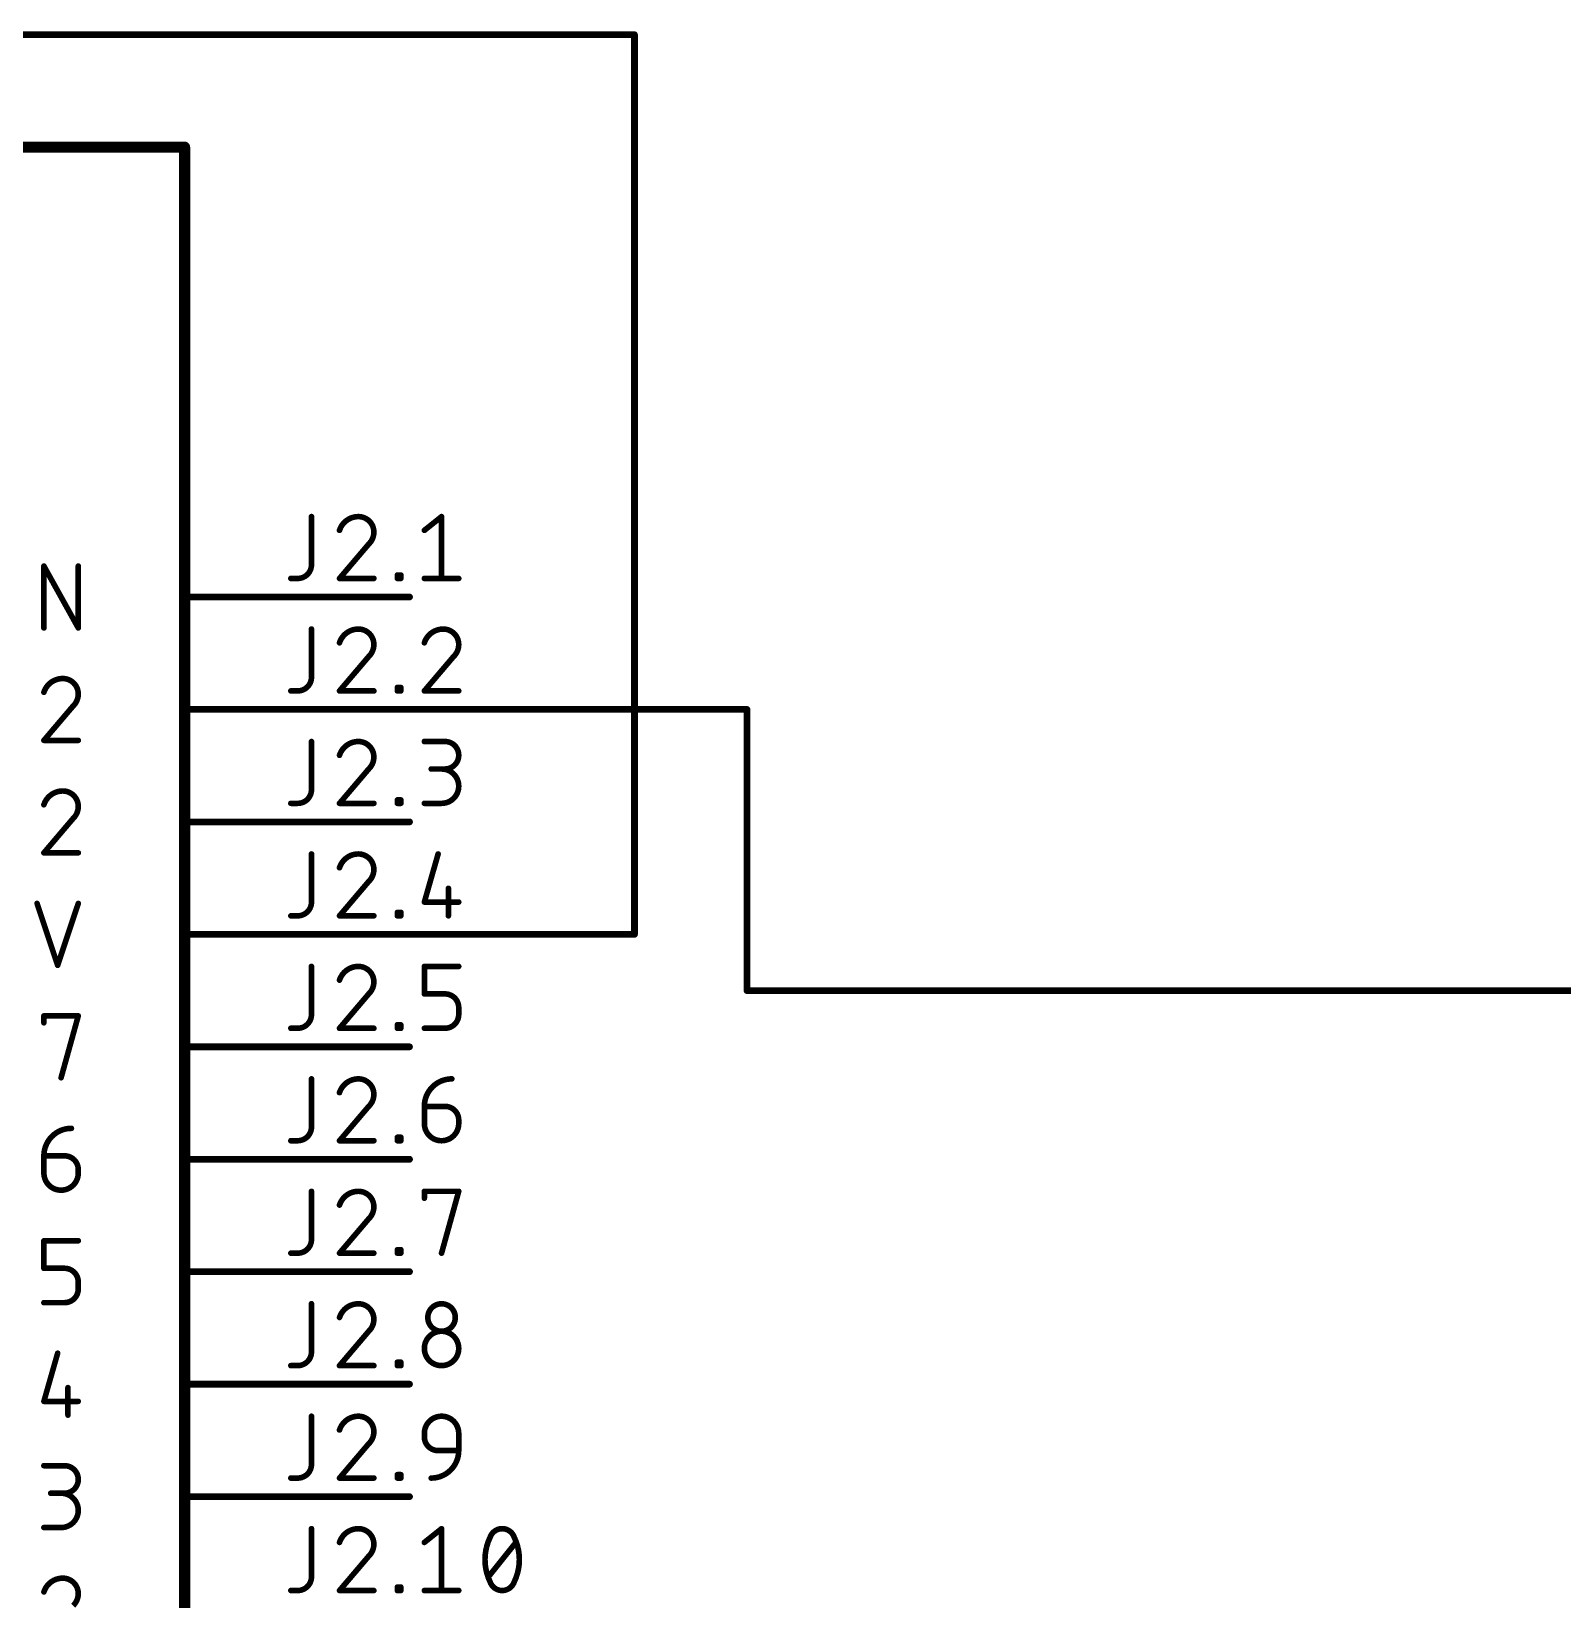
# Model space of a CAD drawing. Extents: x -10 to 250, y 0 to 179.
# Drawn here: x 136.24 to 170.82, y 99.27 to 134.7 of the extents above; entities that cross this region are included whole.
import ezdxf

# ---------------------------------------------------------------- set-up
doc = ezdxf.new("R2010")
doc.units = 0
for name, color, linetype in [('91', 94, 'CONTINUOUS'), ('94', 14, 'CONTINUOUS'), ('95', 250, 'CONTINUOUS')]:
    doc.layers.add(name, color=color, linetype=linetype)

msp = doc.modelspace()

# ---------------------------------------------------------------- linework, layer by layer
at = {"layer": '91', "const_width": 0.1524}
for points in [[(149.86, 134.62), (93.98, 134.62)], [(149.86, 114.3), (149.86, 134.62)], [(144.78, 119.38), (152.4, 119.38)], [(152.4, 119.38), (152.4, 113.03)], [(144.78, 114.3), (149.86, 114.3)], [(220.98, 113.03), (152.4, 113.03)]]:
    msp.add_lwpolyline(points, dxfattribs=at)
at = {"layer": '91', "const_width": 0.0762}
for points in [[(149.8981, 134.62, 1), (149.8219, 134.62)], [(149.86, 134.5819, 1), (149.86, 134.6581)], [(144.78, 119.4181, 1), (144.78, 119.3419)], [(152.4381, 119.38, 1), (152.3619, 119.38)], [(152.4, 119.3419, 1), (152.4, 119.4181)], [(144.78, 114.3381, 1), (144.78, 114.2619)], [(149.8219, 114.3, 1), (149.8981, 114.3)], [(149.86, 114.2619, 1), (149.86, 114.3381)], [(152.4, 113.0681, 1), (152.4, 112.9919)], [(152.3619, 113.03, 1), (152.4381, 113.03)]]:
    msp.add_lwpolyline(points, format="xyb", dxfattribs=at)
at = {"layer": '94'}
for points, const_width in [([(111.76, 132.08), (139.7, 132.08)], 0.254), ([(139.7, 132.08), (139.7, 73.66)], 0.254), ([(144.78, 121.92), (139.7, 121.92)], 0.1524), ([(144.78, 119.38), (139.7, 119.38)], 0.1524), ([(144.78, 116.84), (139.7, 116.84)], 0.1524), ([(144.78, 114.3), (139.7, 114.3)], 0.1524), ([(144.78, 111.76), (139.7, 111.76)], 0.1524), ([(144.78, 109.22), (139.7, 109.22)], 0.1524), ([(144.78, 106.68), (139.7, 106.68)], 0.1524), ([(144.78, 104.14), (139.7, 104.14)], 0.1524), ([(144.78, 101.6), (139.7, 101.6)], 0.1524)]:
    msp.add_lwpolyline(points, dxfattribs=dict(at, const_width=const_width))
for points, const_width in [([(139.7635, 132.08, 1), (139.6365, 132.08)], 0.127), ([(139.7, 132.0165, 1), (139.7, 132.1435)], 0.127), ([(139.7, 121.9581, 1), (139.7, 121.8819)], 0.0762), ([(144.78, 121.8819, 1), (144.78, 121.9581)], 0.0762), ([(139.7, 119.4181, 1), (139.7, 119.3419)], 0.0762), ([(144.78, 119.3419, 1), (144.78, 119.4181)], 0.0762), ([(139.7, 116.8781, 1), (139.7, 116.8019)], 0.0762), ([(144.78, 116.8019, 1), (144.78, 116.8781)], 0.0762), ([(139.7, 114.3381, 1), (139.7, 114.2619)], 0.0762), ([(144.78, 114.2619, 1), (144.78, 114.3381)], 0.0762), ([(139.7, 111.7981, 1), (139.7, 111.7219)], 0.0762), ([(144.78, 111.7219, 1), (144.78, 111.7981)], 0.0762), ([(139.7, 109.2581, 1), (139.7, 109.1819)], 0.0762), ([(144.78, 109.1819, 1), (144.78, 109.2581)], 0.0762), ([(139.7, 106.7181, 1), (139.7, 106.6419)], 0.0762), ([(144.78, 106.6419, 1), (144.78, 106.7181)], 0.0762), ([(139.7, 104.1781, 1), (139.7, 104.1019)], 0.0762), ([(144.78, 104.1019, 1), (144.78, 104.1781)], 0.0762), ([(139.7, 101.6381, 1), (139.7, 101.5619)], 0.0762), ([(144.78, 101.5619, 1), (144.78, 101.6381)], 0.0762)]:
    msp.add_lwpolyline(points, format="xyb", dxfattribs=dict(at, const_width=const_width))
at = {"layer": '95', "const_width": 0.127}
for points in [[(142.566, 123.7361), (142.566, 122.6495)], [(145.1151, 123.4257), (145.5032, 123.7361)], [(145.5032, 123.7361), (145.5032, 122.3391)], [(143.8584, 123.1152), (143.1987, 122.3391)], [(136.5236, 121.2215), (136.5236, 122.6185)], [(136.5236, 122.6185), (137.2997, 121.2215)], [(137.2997, 121.2215), (137.2997, 122.6185)], [(142.2555, 122.3391), (142.1003, 122.3391)], [(143.1987, 122.3391), (143.9749, 122.3391)], [(144.5062, 122.3391), (144.5062, 122.4167)], [(144.5062, 122.4167), (144.5838, 122.4167)], [(144.5838, 122.3391), (144.5062, 122.3391)], [(144.5838, 122.4167), (144.5838, 122.3391)], [(145.1151, 122.3391), (145.8912, 122.3391)], [(142.566, 121.1961), (142.566, 120.1095)], [(143.8584, 120.5752), (143.1987, 119.7991)], [(145.7748, 120.5752), (145.1151, 119.7991)], [(142.2555, 119.7991), (142.1003, 119.7991)], [(143.1987, 119.7991), (143.9749, 119.7991)], [(144.5062, 119.7991), (144.5062, 119.8767)], [(144.5062, 119.8767), (144.5838, 119.8767)], [(144.5838, 119.7991), (144.5062, 119.7991)], [(144.5838, 119.8767), (144.5838, 119.7991)], [(145.1151, 119.7991), (145.8912, 119.7991)], [(137.1833, 119.4576), (136.5236, 118.6815)], [(136.5236, 118.6815), (137.2997, 118.6815)], [(142.566, 118.6561), (142.566, 117.5695)], [(145.1151, 118.6561), (145.5808, 118.6561)], [(143.8584, 118.0352), (143.1987, 117.2591)], [(145.5808, 118.0352), (145.2704, 118.0352)], [(142.2555, 117.2591), (142.1003, 117.2591)], [(143.1987, 117.2591), (143.9749, 117.2591)], [(144.5062, 117.2591), (144.5062, 117.3367)], [(144.5062, 117.3367), (144.5838, 117.3367)], [(144.5838, 117.2591), (144.5062, 117.2591)], [(144.5838, 117.3367), (144.5838, 117.2591)], [(145.1151, 117.2591), (145.5032, 117.2591)], [(137.1833, 116.9176), (136.5236, 116.1415)], [(136.5236, 116.1415), (137.2997, 116.1415)], [(142.566, 116.1161), (142.566, 115.0295)], [(145.4256, 116.1161), (145.1151, 115.0295)], [(143.8584, 115.4952), (143.1987, 114.7191)], [(145.6584, 115.34), (145.6584, 114.7191)], [(136.3684, 114.9985), (136.834, 113.6015)], [(136.834, 113.6015), (137.2997, 114.9985)], [(142.2555, 114.7191), (142.1003, 114.7191)], [(143.1987, 114.7191), (143.9749, 114.7191)], [(144.5062, 114.7191), (144.5062, 114.7967)], [(144.5062, 114.7967), (144.5838, 114.7967)], [(144.5838, 114.7191), (144.5062, 114.7191)], [(144.5838, 114.7967), (144.5838, 114.7191)], [(145.1151, 115.0295), (145.8912, 115.0295)], [(142.566, 113.5761), (142.566, 112.4895)], [(145.1151, 112.9552), (145.1151, 113.5761)], [(145.1151, 113.5761), (145.8912, 113.5761)], [(143.8584, 112.9552), (143.1987, 112.1791)], [(145.5808, 112.9552), (145.1151, 112.9552)], [(145.8912, 112.4895), (145.8912, 112.6448)], [(136.5236, 112.3033), (136.5236, 112.4585)], [(136.5236, 112.4585), (137.2997, 112.4585)], [(137.2997, 112.4585), (136.9116, 111.0615)], [(144.5062, 112.1791), (144.5062, 112.2567)], [(144.5062, 112.2567), (144.5838, 112.2567)], [(144.5838, 112.2567), (144.5838, 112.1791)], [(142.2555, 112.1791), (142.1003, 112.1791)], [(143.1987, 112.1791), (143.9749, 112.1791)], [(144.5838, 112.1791), (144.5062, 112.1791)], [(145.1151, 112.1791), (145.5808, 112.1791)], [(142.566, 111.0361), (142.566, 109.9495)], [(143.8584, 110.4152), (143.1987, 109.6391)], [(145.1151, 110.4152), (145.5808, 110.4152)], [(145.1151, 110.0272), (145.1151, 110.4152)], [(145.8912, 110.1048), (145.8912, 110.0272)], [(142.2555, 109.6391), (142.1003, 109.6391)], [(143.1987, 109.6391), (143.9749, 109.6391)], [(144.5062, 109.6391), (144.5062, 109.7167)], [(144.5062, 109.7167), (144.5838, 109.7167)], [(144.5838, 109.6391), (144.5062, 109.6391)], [(144.5838, 109.7167), (144.5838, 109.6391)], [(136.5236, 109.2976), (136.9893, 109.2976)], [(136.5236, 108.9096), (136.5236, 109.2976)], [(137.2997, 108.9872), (137.2997, 108.9096)], [(142.566, 108.4961), (142.566, 107.4095)], [(145.1151, 108.3409), (145.1151, 108.4961)], [(145.1151, 108.4961), (145.8912, 108.4961)], [(145.8912, 108.4961), (145.5032, 107.0991)], [(143.8584, 107.8752), (143.1987, 107.0991)], [(136.5236, 106.7576), (136.5236, 107.3785)], [(136.5236, 107.3785), (137.2997, 107.3785)], [(142.2555, 107.0991), (142.1003, 107.0991)], [(143.1987, 107.0991), (143.9749, 107.0991)], [(144.5062, 107.0991), (144.5062, 107.1767)], [(144.5062, 107.1767), (144.5838, 107.1767)], [(144.5838, 107.0991), (144.5062, 107.0991)], [(144.5838, 107.1767), (144.5838, 107.0991)], [(136.9893, 106.7576), (136.5236, 106.7576)], [(137.2997, 106.2919), (137.2997, 106.4472)], [(136.5236, 105.9815), (136.9893, 105.9815)], [(142.566, 105.9561), (142.566, 104.8695)], [(143.8584, 105.3352), (143.1987, 104.5591)], [(136.834, 104.8385), (136.5236, 103.7519)], [(142.2555, 104.5591), (142.1003, 104.5591)], [(143.1987, 104.5591), (143.9749, 104.5591)], [(144.5062, 104.5591), (144.5062, 104.6367)], [(144.5062, 104.6367), (144.5838, 104.6367)], [(144.5838, 104.5591), (144.5062, 104.5591)], [(144.5838, 104.6367), (144.5838, 104.5591)], [(136.5236, 103.7519), (137.2997, 103.7519)], [(137.0669, 104.0624), (137.0669, 103.4415)], [(142.566, 103.4161), (142.566, 102.3295)], [(145.1151, 102.9504), (145.1151, 103.028)], [(145.8912, 103.028), (145.8912, 102.64)], [(143.8584, 102.7952), (143.1987, 102.0191)], [(145.8912, 102.64), (145.4256, 102.64)], [(136.5236, 102.2985), (136.9893, 102.2985)], [(142.2555, 102.0191), (142.1003, 102.0191)], [(143.1987, 102.0191), (143.9749, 102.0191)], [(144.5062, 102.0191), (144.5062, 102.0967)], [(144.5062, 102.0967), (144.5838, 102.0967)], [(144.5838, 102.0191), (144.5062, 102.0191)], [(144.5838, 102.0967), (144.5838, 102.0191)], [(136.9893, 101.6776), (136.6788, 101.6776)], [(136.5236, 100.9015), (136.9116, 100.9015)], [(142.566, 100.8761), (142.566, 99.7895)], [(145.1151, 100.5657), (145.5032, 100.8761)], [(145.5032, 100.8761), (145.5032, 99.4791)], [(146.5616, 99.7895), (147.1825, 100.5657)], [(143.8584, 100.2552), (143.1987, 99.4791)], [(142.2555, 99.4791), (142.1003, 99.4791)], [(143.1987, 99.4791), (143.9749, 99.4791)], [(144.5062, 99.4791), (144.5062, 99.5567)], [(144.5062, 99.5567), (144.5838, 99.5567)], [(144.5838, 99.4791), (144.5062, 99.4791)], [(144.5838, 99.5567), (144.5838, 99.4791)], [(145.1151, 99.4791), (145.8912, 99.4791)]]:
    msp.add_lwpolyline(points, dxfattribs=at)
at = {"layer": '95'}
for points, const_width in [([(142.5977, 123.7361, 1), (142.5342, 123.7361)], 0.0635), ([(143.6256, 123.7361, 0.3252), (143.1987, 123.4257)], 0.127), ([(143.9749, 123.3869, 0.4142), (143.6256, 123.7361)], 0.127), ([(143.6256, 123.7679, 1), (143.6256, 123.7044)], 0.0635), ([(143.6256, 123.7044, 1), (143.6256, 123.7678)], 0.0635), ([(145.5349, 123.7361, 1), (145.4714, 123.7361)], 0.0635), ([(145.523, 123.7113, 1), (145.4834, 123.7609)], 0.0635), ([(143.1685, 123.4354, 1), (143.2289, 123.4159)], 0.0635), ([(143.8584, 123.1152, 0.2053), (143.9749, 123.3869)], 0.127), ([(144.0066, 123.3868, 1), (143.9431, 123.3869)], 0.0635), ([(143.9431, 123.3869, 1), (144.0066, 123.3869)], 0.0635), ([(145.0953, 123.4504, 1), (145.135, 123.4009)], 0.0635), ([(143.8365, 123.1382, 1), (143.8803, 123.0922)], 0.0635), ([(143.8826, 123.0946, 1), (143.8342, 123.1358)], 0.0635), ([(136.5553, 122.6185, 1), (136.4918, 122.6185)], 0.0635), ([(136.5513, 122.6339, 1), (136.4958, 122.6031)], 0.0635), ([(137.3314, 122.6185, 1), (137.268, 122.6185)], 0.0635), ([(142.2555, 122.3391, 0.4142), (142.566, 122.6495)], 0.127), ([(142.5977, 122.6495, 1), (142.5342, 122.6495)], 0.0635), ([(142.5342, 122.6495, 1), (142.5977, 122.6495)], 0.0635), ([(142.1003, 122.3709, 1), (142.1003, 122.3073)], 0.0635), ([(142.2555, 122.3709, 1), (142.2555, 122.3073)], 0.0635), ([(142.2555, 122.3073, 1), (142.2555, 122.3709)], 0.0635), ([(143.1987, 122.3709, 1), (143.1987, 122.3073)], 0.0635), ([(143.1746, 122.3597, 1), (143.2229, 122.3185)], 0.0635), ([(143.9749, 122.3073, 1), (143.9749, 122.3709)], 0.0635), ([(144.5379, 122.4167, 1), (144.4744, 122.4167)], 0.0635), ([(144.5062, 122.4485, 1), (144.5062, 122.385)], 0.0635), ([(144.5062, 122.3709, 1), (144.5062, 122.3073)], 0.0635), ([(144.4744, 122.3391, 1), (144.5379, 122.3391)], 0.0635), ([(144.6155, 122.4167, 1), (144.5521, 122.4167)], 0.0635), ([(144.5521, 122.3391, 1), (144.6155, 122.3391)], 0.0635), ([(144.5838, 122.385, 1), (144.5838, 122.4485)], 0.0635), ([(144.5838, 122.3073, 1), (144.5838, 122.3709)], 0.0635), ([(145.1151, 122.3709, 1), (145.1151, 122.3073)], 0.0635), ([(145.4714, 122.3391, 1), (145.5349, 122.3391)], 0.0635), ([(145.8912, 122.3073, 1), (145.8912, 122.3709)], 0.0635), ([(136.4918, 121.2215, 1), (136.5553, 121.2215)], 0.0635), ([(137.268, 121.2215, 1), (137.3314, 121.2215)], 0.0635), ([(137.2719, 121.2061, 1), (137.3275, 121.2369)], 0.0635), ([(142.5977, 121.1961, 1), (142.5342, 121.1961)], 0.0635), ([(143.6256, 121.1961, 0.3252), (143.1987, 120.8857)], 0.127), ([(143.6256, 121.2279, 1), (143.6256, 121.1643)], 0.0635), ([(143.9749, 120.8469, 0.4142), (143.6256, 121.1961)], 0.127), ([(143.6256, 121.1644, 1), (143.6256, 121.2278)], 0.0635), ([(145.542, 121.1961, 0.3252), (145.1151, 120.8857)], 0.127), ([(145.542, 121.2279, 1), (145.542, 121.1643)], 0.0635), ([(145.8912, 120.8469, 0.4142), (145.542, 121.1961)], 0.127), ([(145.542, 121.1644, 1), (145.542, 121.2278)], 0.0635), ([(143.1685, 120.8954, 1), (143.2289, 120.8759)], 0.0635), ([(143.8584, 120.5752, 0.2053), (143.9749, 120.8469)], 0.127), ([(144.0066, 120.8468, 1), (143.9431, 120.8469)], 0.0635), ([(143.9431, 120.8469, 1), (144.0066, 120.8469)], 0.0635), ([(145.0849, 120.8954, 1), (145.1453, 120.8759)], 0.0635), ([(145.7748, 120.5752, 0.2053), (145.8912, 120.8469)], 0.127), ([(145.923, 120.8468, 1), (145.8595, 120.8469)], 0.0635), ([(145.8595, 120.8469, 1), (145.923, 120.8469)], 0.0635), ([(143.8365, 120.5982, 1), (143.8803, 120.5522)], 0.0635), ([(143.8826, 120.5546, 1), (143.8342, 120.5958)], 0.0635), ([(145.7529, 120.5982, 1), (145.7967, 120.5522)], 0.0635), ([(145.799, 120.5546, 1), (145.7506, 120.5958)], 0.0635), ([(136.9505, 120.0785, 0.3252), (136.5236, 119.7681)], 0.127), ([(137.2997, 119.7293, 0.4142), (136.9505, 120.0785)], 0.127), ([(136.9505, 120.1103, 1), (136.9505, 120.0468)], 0.0635), ([(136.9505, 120.0468, 1), (136.9504, 120.1102)], 0.0635), ([(142.2555, 119.7991, 0.4142), (142.566, 120.1095)], 0.127), ([(142.5977, 120.1095, 1), (142.5342, 120.1095)], 0.0635), ([(142.5342, 120.1095, 1), (142.5977, 120.1095)], 0.0635), ([(136.4934, 119.7778, 1), (136.5538, 119.7583)], 0.0635), ([(137.1833, 119.4576, 0.2053), (137.2997, 119.7293)], 0.127), ([(137.3314, 119.7292, 1), (137.268, 119.7293)], 0.0635), ([(137.268, 119.7293, 1), (137.3314, 119.7293)], 0.0635), ([(142.1003, 119.8309, 1), (142.1003, 119.7674)], 0.0635), ([(142.2555, 119.8309, 1), (142.2555, 119.7674)], 0.0635), ([(142.2555, 119.7674, 1), (142.2555, 119.8309)], 0.0635), ([(143.1987, 119.8309, 1), (143.1987, 119.7674)], 0.0635), ([(143.1746, 119.8197, 1), (143.2229, 119.7785)], 0.0635), ([(143.9749, 119.7674, 1), (143.9749, 119.8309)], 0.0635), ([(144.5062, 119.9085, 1), (144.5062, 119.845)], 0.0635), ([(144.5379, 119.8767, 1), (144.4744, 119.8767)], 0.0635), ([(144.5062, 119.8309, 1), (144.5062, 119.7674)], 0.0635), ([(144.4744, 119.7991, 1), (144.5379, 119.7991)], 0.0635), ([(144.6155, 119.8767, 1), (144.5521, 119.8767)], 0.0635), ([(144.5521, 119.7991, 1), (144.6155, 119.7991)], 0.0635), ([(144.5838, 119.845, 1), (144.5838, 119.9085)], 0.0635), ([(144.5838, 119.7674, 1), (144.5838, 119.8309)], 0.0635), ([(145.1151, 119.8309, 1), (145.1151, 119.7674)], 0.0635), ([(145.0909, 119.8197, 1), (145.1393, 119.7785)], 0.0635), ([(145.8912, 119.7674, 1), (145.8912, 119.8309)], 0.0635), ([(137.1614, 119.4806, 1), (137.2052, 119.4346)], 0.0635), ([(137.2075, 119.437, 1), (137.1591, 119.4782)], 0.0635), ([(136.5236, 118.7133, 1), (136.5236, 118.6497)], 0.0635), ([(136.4994, 118.7021, 1), (136.5478, 118.6609)], 0.0635), ([(137.2997, 118.6497, 1), (137.2997, 118.7133)], 0.0635), ([(142.5977, 118.6561, 1), (142.5342, 118.6561)], 0.0635), ([(143.6256, 118.6561, 0.3252), (143.1987, 118.3457)], 0.127), ([(143.6256, 118.6879, 1), (143.6256, 118.6244)], 0.0635), ([(143.9749, 118.3069, 0.4142), (143.6256, 118.6561)], 0.127), ([(143.6256, 118.6244, 1), (143.6256, 118.6878)], 0.0635), ([(145.1151, 118.6879, 1), (145.1151, 118.6244)], 0.0635), ([(145.5808, 118.6879, 1), (145.5808, 118.6244)], 0.0635), ([(145.5808, 118.0352, 1), (145.5808, 118.6561)], 0.127), ([(145.5808, 118.6244, 1), (145.5808, 118.6879)], 0.0635), ([(143.1685, 118.3554, 1), (143.2289, 118.3359)], 0.0635), ([(143.8584, 118.0352, 0.2053), (143.9749, 118.3069)], 0.127), ([(144.0066, 118.3068, 1), (143.9431, 118.3069)], 0.0635), ([(143.9431, 118.3069, 1), (144.0066, 118.3069)], 0.0635), ([(143.8365, 118.0582, 1), (143.8803, 118.0122)], 0.0635), ([(143.8826, 118.0146, 1), (143.8342, 118.0558)], 0.0635), ([(145.2704, 118.067, 1), (145.2704, 118.0035)], 0.0635), ([(145.5032, 117.2591, 1), (145.5032, 118.0352)], 0.127), ([(145.5032, 118.067, 1), (145.5032, 118.0035)], 0.0635), ([(145.5808, 118.067, 1), (145.5808, 118.0035)], 0.0635), ([(145.5808, 118.0035, 1), (145.5808, 118.067)], 0.0635), ([(142.2555, 117.2591, 0.4142), (142.566, 117.5695)], 0.127), ([(142.5977, 117.5695, 1), (142.5342, 117.5695)], 0.0635), ([(136.9505, 117.5385, 0.3252), (136.5236, 117.2281)], 0.127), ([(136.4934, 117.2378, 1), (136.5538, 117.2183)], 0.0635), ([(136.9505, 117.5703, 1), (136.9505, 117.5067)], 0.0635), ([(137.2997, 117.1893, 0.4142), (136.9505, 117.5385)], 0.127), ([(136.9505, 117.5068, 1), (136.9504, 117.5702)], 0.0635), ([(137.1833, 116.9176, 0.2053), (137.2997, 117.1893)], 0.127), ([(137.3314, 117.1892, 1), (137.268, 117.1893)], 0.0635), ([(142.1003, 117.2909, 1), (142.1003, 117.2274)], 0.0635), ([(142.2555, 117.2909, 1), (142.2555, 117.2274)], 0.0635), ([(142.2555, 117.2274, 1), (142.2555, 117.2909)], 0.0635), ([(142.5342, 117.5695, 1), (142.5977, 117.5695)], 0.0635), ([(143.1987, 117.2909, 1), (143.1987, 117.2274)], 0.0635), ([(143.1746, 117.2797, 1), (143.2229, 117.2385)], 0.0635), ([(143.9749, 117.2274, 1), (143.9749, 117.2909)], 0.0635), ([(144.5379, 117.3367, 1), (144.4744, 117.3367)], 0.0635), ([(144.5062, 117.3685, 1), (144.5062, 117.305)], 0.0635), ([(144.5062, 117.2909, 1), (144.5062, 117.2274)], 0.0635), ([(144.4744, 117.2591, 1), (144.5379, 117.2591)], 0.0635), ([(144.6155, 117.3367, 1), (144.5521, 117.3367)], 0.0635), ([(144.5521, 117.2591, 1), (144.6155, 117.2591)], 0.0635), ([(144.5838, 117.305, 1), (144.5838, 117.3685)], 0.0635), ([(144.5838, 117.2274, 1), (144.5838, 117.2909)], 0.0635), ([(145.1151, 117.2909, 1), (145.1151, 117.2274)], 0.0635), ([(145.5032, 117.2909, 1), (145.5032, 117.2274)], 0.0635), ([(145.5032, 117.2274, 1), (145.5032, 117.2909)], 0.0635), ([(137.1614, 116.9406, 1), (137.2052, 116.8946)], 0.0635), ([(137.2075, 116.897, 1), (137.1591, 116.9382)], 0.0635), ([(137.268, 117.1893, 1), (137.3314, 117.1893)], 0.0635), ([(136.5236, 116.1733, 1), (136.5236, 116.1098)], 0.0635), ([(136.4994, 116.1621, 1), (136.5478, 116.1209)], 0.0635), ([(137.2997, 116.1098, 1), (137.2997, 116.1733)], 0.0635), ([(142.5977, 116.1161, 1), (142.5342, 116.1161)], 0.0635), ([(143.6256, 116.1161, 0.3252), (143.1987, 115.8057)], 0.127), ([(143.1685, 115.8154, 1), (143.2289, 115.7959)], 0.0635), ([(143.6256, 116.1479, 1), (143.6256, 116.0844)], 0.0635), ([(143.9749, 115.7669, 0.4142), (143.6256, 116.1161)], 0.127), ([(143.6256, 116.0844, 1), (143.6256, 116.1478)], 0.0635), ([(145.4561, 116.1074, 1), (145.3951, 116.1248)], 0.0635), ([(143.8584, 115.4952, 0.2053), (143.9749, 115.7669)], 0.127), ([(143.8365, 115.5182, 1), (143.8803, 115.4722)], 0.0635), ([(143.8826, 115.4746, 1), (143.8342, 115.5158)], 0.0635), ([(144.0066, 115.7668, 1), (143.9431, 115.7669)], 0.0635), ([(143.9431, 115.7669, 1), (144.0066, 115.7669)], 0.0635), ([(145.6902, 115.34, 1), (145.6267, 115.34)], 0.0635), ([(136.3985, 115.0085, 1), (136.3382, 114.9885)], 0.0635), ([(137.3298, 114.9885, 1), (137.2696, 115.0085)], 0.0635), ([(142.1003, 114.7509, 1), (142.1003, 114.6874)], 0.0635), ([(142.2555, 114.7191, 0.4142), (142.566, 115.0295)], 0.127), ([(142.2555, 114.7509, 1), (142.2555, 114.6874)], 0.0635), ([(142.2555, 114.6874, 1), (142.2555, 114.7509)], 0.0635), ([(142.5977, 115.0295, 1), (142.5342, 115.0295)], 0.0635), ([(142.5342, 115.0295, 1), (142.5977, 115.0295)], 0.0635), ([(143.1987, 114.7509, 1), (143.1987, 114.6874)], 0.0635), ([(143.1746, 114.7397, 1), (143.2229, 114.6985)], 0.0635), ([(143.9749, 114.6874, 1), (143.9749, 114.7509)], 0.0635), ([(144.5062, 114.8285, 1), (144.5062, 114.765)], 0.0635), ([(144.5379, 114.7967, 1), (144.4744, 114.7967)], 0.0635), ([(144.5062, 114.7509, 1), (144.5062, 114.6874)], 0.0635), ([(144.6155, 114.7967, 1), (144.5521, 114.7967)], 0.0635), ([(144.5838, 114.765, 1), (144.5838, 114.8285)], 0.0635), ([(144.5838, 114.6874, 1), (144.5838, 114.7509)], 0.0635), ([(145.1151, 115.0613, 1), (145.1151, 114.9978)], 0.0635), ([(145.0846, 115.0383, 1), (145.1457, 115.0208)], 0.0635), ([(145.8912, 114.9978, 1), (145.8912, 115.0613)], 0.0635), ([(144.4744, 114.7191, 1), (144.5379, 114.7191)], 0.0635), ([(144.5521, 114.7191, 1), (144.6155, 114.7191)], 0.0635), ([(145.6267, 114.7191, 1), (145.6902, 114.7191)], 0.0635), ([(136.8039, 113.6115, 1), (136.8642, 113.5915)], 0.0635), ([(136.8039, 113.5915, 1), (136.8642, 113.6115)], 0.0635), ([(142.5977, 113.5761, 1), (142.5342, 113.5761)], 0.0635), ([(143.6256, 113.5761, 0.3252), (143.1987, 113.2657)], 0.127), ([(143.6256, 113.6079, 1), (143.6256, 113.5444)], 0.0635), ([(143.9749, 113.2268, 0.4142), (143.6256, 113.5761)], 0.127), ([(143.6256, 113.5444, 1), (143.6256, 113.6078)], 0.0635), ([(145.1151, 113.6079, 1), (145.1151, 113.5444)], 0.0635), ([(145.1469, 113.5761, 1), (145.0834, 113.5761)], 0.0635), ([(145.8912, 113.5444, 1), (145.8912, 113.6079)], 0.0635), ([(143.1685, 113.2754, 1), (143.2289, 113.2559)], 0.0635), ([(143.8584, 112.9552, 0.2053), (143.9749, 113.2268)], 0.127), ([(143.8365, 112.9782, 1), (143.8803, 112.9322)], 0.0635), ([(143.8826, 112.9346, 1), (143.8342, 112.9758)], 0.0635), ([(144.0066, 113.2268, 1), (143.9431, 113.2269)], 0.0635), ([(143.9431, 113.2268, 1), (144.0066, 113.2268)], 0.0635), ([(145.1151, 112.987, 1), (145.1151, 112.9235)], 0.0635), ([(145.8912, 112.6448, 0.4142), (145.5808, 112.9552)], 0.127), ([(145.5808, 112.987, 1), (145.5808, 112.9235)], 0.0635), ([(145.5808, 112.9235, 1), (145.5808, 112.987)], 0.0635), ([(145.0834, 112.9552, 1), (145.1469, 112.9552)], 0.0635), ([(145.923, 112.6448, 1), (145.8595, 112.6448)], 0.0635), ([(145.8595, 112.6448, 1), (145.923, 112.6448)], 0.0635), ([(136.5236, 112.4903, 1), (136.5236, 112.4267)], 0.0635), ([(136.5553, 112.4585, 1), (136.4918, 112.4585)], 0.0635), ([(136.4918, 112.3033, 1), (136.5553, 112.3033)], 0.0635), ([(137.3303, 112.45, 1), (137.2691, 112.467)], 0.0635), ([(137.2997, 112.4267, 1), (137.2997, 112.4903)], 0.0635), ([(142.2555, 112.1791, 0.4142), (142.566, 112.4895)], 0.127), ([(142.5977, 112.4895, 1), (142.5342, 112.4895)], 0.0635), ([(142.5342, 112.4895, 1), (142.5977, 112.4895)], 0.0635), ([(144.5062, 112.2885, 1), (144.5062, 112.225)], 0.0635), ([(144.5379, 112.2567, 1), (144.4744, 112.2567)], 0.0635), ([(144.6155, 112.2567, 1), (144.5521, 112.2567)], 0.0635), ([(144.5838, 112.225, 1), (144.5838, 112.2885)], 0.0635), ([(145.5808, 112.1791, 0.4142), (145.8912, 112.4895)], 0.127), ([(145.923, 112.4895, 1), (145.8595, 112.4895)], 0.0635), ([(145.8595, 112.4895, 1), (145.923, 112.4895)], 0.0635), ([(142.1003, 112.2109, 1), (142.1003, 112.1474)], 0.0635), ([(142.2555, 112.2109, 1), (142.2555, 112.1474)], 0.0635), ([(142.2555, 112.1474, 1), (142.2555, 112.2109)], 0.0635), ([(143.1987, 112.2109, 1), (143.1987, 112.1474)], 0.0635), ([(143.1746, 112.1997, 1), (143.2229, 112.1585)], 0.0635), ([(143.9749, 112.1474, 1), (143.9749, 112.2109)], 0.0635), ([(144.5062, 112.2109, 1), (144.5062, 112.1474)], 0.0635), ([(144.4744, 112.1791, 1), (144.5379, 112.1791)], 0.0635), ([(144.5521, 112.1791, 1), (144.6155, 112.1791)], 0.0635), ([(144.5838, 112.1474, 1), (144.5838, 112.2109)], 0.0635), ([(145.1151, 112.2109, 1), (145.1151, 112.1474)], 0.0635), ([(145.5808, 112.2109, 1), (145.5808, 112.1474)], 0.0635), ([(145.5808, 112.1474, 1), (145.5808, 112.2109)], 0.0635), ([(136.8811, 111.07, 1), (136.9422, 111.053)], 0.0635), ([(142.5977, 111.0361, 1), (142.5342, 111.0361)], 0.0635), ([(143.6256, 111.0361, 0.3252), (143.1987, 110.7257)], 0.127), ([(143.9749, 110.6869, 0.4142), (143.6256, 111.0361)], 0.127), ([(143.6256, 111.0679, 1), (143.6256, 111.0044)], 0.0635), ([(143.6256, 111.0044, 1), (143.6256, 111.0678)], 0.0635), ([(145.736, 111.0361, 0.4142), (145.1151, 110.4152)], 0.127), ([(145.736, 111.0044, 1), (145.736, 111.0678)], 0.0635), ([(143.1685, 110.7354, 1), (143.2289, 110.7159)], 0.0635), ([(143.8584, 110.4152, 0.2053), (143.9749, 110.6869)], 0.127), ([(144.0066, 110.6868, 1), (143.9431, 110.6869)], 0.0635), ([(143.9431, 110.6869, 1), (144.0066, 110.6869)], 0.0635), ([(143.8365, 110.4382, 1), (143.8803, 110.3922)], 0.0635), ([(143.8826, 110.3946, 1), (143.8342, 110.4358)], 0.0635), ([(145.1151, 110.447, 1), (145.1151, 110.3835)], 0.0635), ([(145.1469, 110.4152, 1), (145.0834, 110.4152)], 0.0635), ([(145.0834, 110.4152, 1), (145.1469, 110.4152)], 0.0635), ([(145.5808, 110.447, 1), (145.5808, 110.3835)], 0.0635), ([(145.8912, 110.1048, 0.4142), (145.5808, 110.4152)], 0.127), ([(145.5808, 110.3835, 1), (145.5808, 110.447)], 0.0635), ([(145.923, 110.1048, 1), (145.8595, 110.1048)], 0.0635), ([(137.1445, 109.9185, 0.4142), (136.5236, 109.2976)], 0.127), ([(137.1445, 109.8868, 1), (137.1445, 109.9502)], 0.0635), ([(142.2555, 109.6391, 0.4142), (142.566, 109.9495)], 0.127), ([(142.5977, 109.9495, 1), (142.5342, 109.9495)], 0.0635), ([(142.5342, 109.9495, 1), (142.5977, 109.9495)], 0.0635), ([(145.1151, 110.0272, 1), (145.8912, 110.0272)], 0.127), ([(145.1469, 110.0272, 1), (145.0834, 110.0272)], 0.0635), ([(145.0834, 110.0272, 1), (145.1469, 110.0272)], 0.0635), ([(145.8595, 110.1048, 1), (145.923, 110.1048)], 0.0635), ([(145.923, 110.0272, 1), (145.8595, 110.0272)], 0.0635), ([(145.8595, 110.0272, 1), (145.923, 110.0272)], 0.0635), ([(142.1003, 109.6709, 1), (142.1003, 109.6073)], 0.0635), ([(142.2555, 109.6709, 1), (142.2555, 109.6073)], 0.0635), ([(142.2555, 109.6073, 1), (142.2555, 109.6709)], 0.0635), ([(143.1987, 109.6709, 1), (143.1987, 109.6073)], 0.0635), ([(143.1746, 109.6597, 1), (143.2229, 109.6185)], 0.0635), ([(143.9749, 109.6073, 1), (143.9749, 109.6709)], 0.0635), ([(144.5062, 109.7485, 1), (144.5062, 109.685)], 0.0635), ([(144.5379, 109.7167, 1), (144.4744, 109.7167)], 0.0635), ([(144.5062, 109.6709, 1), (144.5062, 109.6073)], 0.0635), ([(144.4744, 109.6391, 1), (144.5379, 109.6391)], 0.0635), ([(144.6155, 109.7167, 1), (144.5521, 109.7167)], 0.0635), ([(144.5521, 109.6391, 1), (144.6155, 109.6391)], 0.0635), ([(144.5838, 109.685, 1), (144.5838, 109.7485)], 0.0635), ([(144.5838, 109.6073, 1), (144.5838, 109.6709)], 0.0635), ([(136.5236, 109.3294, 1), (136.5236, 109.2659)], 0.0635), ([(136.5553, 109.2976, 1), (136.4918, 109.2976)], 0.0635), ([(136.4918, 109.2976, 1), (136.5553, 109.2976)], 0.0635), ([(136.9893, 109.3294, 1), (136.9893, 109.2659)], 0.0635), ([(137.2997, 108.9872, 0.4142), (136.9893, 109.2976)], 0.127), ([(136.9893, 109.2659, 1), (136.9893, 109.3294)], 0.0635), ([(136.5236, 108.9096, 1), (137.2997, 108.9096)], 0.127), ([(136.5553, 108.9096, 1), (136.4918, 108.9096)], 0.0635), ([(136.4918, 108.9096, 1), (136.5553, 108.9096)], 0.0635), ([(137.3314, 108.9872, 1), (137.268, 108.9872)], 0.0635), ([(137.268, 108.9872, 1), (137.3314, 108.9872)], 0.0635), ([(137.3314, 108.9096, 1), (137.268, 108.9096)], 0.0635), ([(137.268, 108.9096, 1), (137.3314, 108.9096)], 0.0635), ([(142.5977, 108.4961, 1), (142.5342, 108.4961)], 0.0635), ([(143.6256, 108.4961, 0.3252), (143.1987, 108.1857)], 0.127), ([(143.6256, 108.5279, 1), (143.6256, 108.4643)], 0.0635), ([(143.9749, 108.1469, 0.4142), (143.6256, 108.4961)], 0.127), ([(143.6256, 108.4644, 1), (143.6256, 108.5278)], 0.0635), ([(145.1151, 108.5279, 1), (145.1151, 108.4643)], 0.0635), ([(145.1469, 108.4961, 1), (145.0834, 108.4961)], 0.0635), ([(145.9218, 108.4876, 1), (145.8607, 108.5046)], 0.0635), ([(145.8912, 108.4643, 1), (145.8912, 108.5279)], 0.0635), ([(143.1685, 108.1954, 1), (143.2289, 108.1759)], 0.0635), ([(143.8584, 107.8752, 0.2053), (143.9749, 108.1469)], 0.127), ([(144.0066, 108.1468, 1), (143.9431, 108.1469)], 0.0635), ([(143.9431, 108.1469, 1), (144.0066, 108.1469)], 0.0635), ([(145.0834, 108.3409, 1), (145.1469, 108.3409)], 0.0635), ([(143.8365, 107.8982, 1), (143.8803, 107.8522)], 0.0635), ([(143.8826, 107.8546, 1), (143.8342, 107.8958)], 0.0635), ([(136.5236, 107.4103, 1), (136.5236, 107.3468)], 0.0635), ([(136.5553, 107.3785, 1), (136.4918, 107.3785)], 0.0635), ([(137.2997, 107.3468, 1), (137.2997, 107.4103)], 0.0635), ([(142.2555, 107.0991, 0.4142), (142.566, 107.4095)], 0.127), ([(142.5977, 107.4095, 1), (142.5342, 107.4095)], 0.0635), ([(142.5342, 107.4095, 1), (142.5977, 107.4095)], 0.0635), ([(142.1003, 107.1309, 1), (142.1003, 107.0674)], 0.0635), ([(142.2555, 107.1309, 1), (142.2555, 107.0674)], 0.0635), ([(142.2555, 107.0674, 1), (142.2555, 107.1309)], 0.0635), ([(143.1987, 107.1309, 1), (143.1987, 107.0674)], 0.0635), ([(143.1746, 107.1197, 1), (143.2229, 107.0785)], 0.0635), ([(143.9749, 107.0674, 1), (143.9749, 107.1309)], 0.0635), ([(144.5062, 107.2085, 1), (144.5062, 107.145)], 0.0635), ([(144.5379, 107.1767, 1), (144.4744, 107.1767)], 0.0635), ([(144.5062, 107.1309, 1), (144.5062, 107.0674)], 0.0635), ([(144.4744, 107.0991, 1), (144.5379, 107.0991)], 0.0635), ([(144.6155, 107.1767, 1), (144.5521, 107.1767)], 0.0635), ([(144.5521, 107.0991, 1), (144.6155, 107.0991)], 0.0635), ([(144.5838, 107.145, 1), (144.5838, 107.2085)], 0.0635), ([(144.5838, 107.0674, 1), (144.5838, 107.1309)], 0.0635), ([(145.4726, 107.1076, 1), (145.5338, 107.0906)], 0.0635), ([(136.5236, 106.7894, 1), (136.5236, 106.7259)], 0.0635), ([(136.4918, 106.7576, 1), (136.5553, 106.7576)], 0.0635), ([(136.9893, 106.7894, 1), (136.9893, 106.7259)], 0.0635), ([(137.2997, 106.4472, 0.4142), (136.9893, 106.7576)], 0.127), ([(136.9893, 106.7259, 1), (136.9893, 106.7894)], 0.0635), ([(136.9893, 105.9815, 0.4142), (137.2997, 106.2919)], 0.127), ([(137.3314, 106.4472, 1), (137.268, 106.4472)], 0.0635), ([(137.268, 106.4472, 1), (137.3314, 106.4472)], 0.0635), ([(137.3314, 106.2919, 1), (137.268, 106.2919)], 0.0635), ([(137.268, 106.2919, 1), (137.3314, 106.2919)], 0.0635), ([(136.5236, 106.0133, 1), (136.5236, 105.9498)], 0.0635), ([(136.9893, 106.0133, 1), (136.9893, 105.9498)], 0.0635), ([(136.9893, 105.9498, 1), (136.9893, 106.0133)], 0.0635), ([(142.5977, 105.9561, 1), (142.5342, 105.9561)], 0.0635), ([(143.6256, 105.9561, 0.3252), (143.1987, 105.6457)], 0.127), ([(143.9749, 105.6069, 0.4142), (143.6256, 105.9561)], 0.127), ([(143.6256, 105.9879, 1), (143.6256, 105.9244)], 0.0635), ([(143.6256, 105.9244, 1), (143.6256, 105.9878)], 0.0635), ([(145.8136, 105.6457, 1), (145.1927, 105.6457)], 0.127), ([(143.1685, 105.6554, 1), (143.2289, 105.6359)], 0.0635), ([(143.8584, 105.3352, 0.2053), (143.9749, 105.6069)], 0.127), ([(144.0066, 105.6068, 1), (143.9431, 105.6069)], 0.0635), ([(143.9431, 105.6069, 1), (144.0066, 105.6069)], 0.0635), ([(145.1927, 105.6457, 1), (145.8136, 105.6457)], 0.127), ([(145.2245, 105.6457, 1), (145.161, 105.6457)], 0.0635), ([(145.161, 105.6457, 1), (145.2245, 105.6457)], 0.0635), ([(145.8454, 105.6457, 1), (145.7819, 105.6457)], 0.0635), ([(145.7819, 105.6457, 1), (145.8454, 105.6457)], 0.0635), ([(143.8365, 105.3582, 1), (143.8803, 105.3122)], 0.0635), ([(143.8826, 105.3146, 1), (143.8342, 105.3558)], 0.0635), ([(145.8912, 104.9472, 1), (145.1151, 104.9472)], 0.127), ([(136.8646, 104.8298, 1), (136.8035, 104.8472)], 0.0635), ([(142.2555, 104.5591, 0.4142), (142.566, 104.8695)], 0.127), ([(142.5977, 104.8695, 1), (142.5342, 104.8695)], 0.0635), ([(142.5342, 104.8695, 1), (142.5977, 104.8695)], 0.0635), ([(145.1151, 104.9472, 1), (145.8912, 104.9472)], 0.127), ([(145.1469, 104.9472, 1), (145.0834, 104.9472)], 0.0635), ([(145.0834, 104.9472, 1), (145.1469, 104.9472)], 0.0635), ([(145.923, 104.9472, 1), (145.8595, 104.9472)], 0.0635), ([(145.8595, 104.9472, 1), (145.923, 104.9472)], 0.0635), ([(142.1003, 104.5909, 1), (142.1003, 104.5273)], 0.0635), ([(142.2555, 104.5909, 1), (142.2555, 104.5273)], 0.0635), ([(142.2555, 104.5273, 1), (142.2555, 104.5909)], 0.0635), ([(143.1987, 104.5909, 1), (143.1987, 104.5273)], 0.0635), ([(143.1746, 104.5797, 1), (143.2229, 104.5385)], 0.0635), ([(143.9749, 104.5273, 1), (143.9749, 104.5909)], 0.0635), ([(144.5379, 104.6367, 1), (144.4744, 104.6367)], 0.0635), ([(144.5062, 104.6685, 1), (144.5062, 104.605)], 0.0635), ([(144.5062, 104.5909, 1), (144.5062, 104.5273)], 0.0635), ([(144.4744, 104.5591, 1), (144.5379, 104.5591)], 0.0635), ([(144.6155, 104.6367, 1), (144.5521, 104.6367)], 0.0635), ([(144.5521, 104.5591, 1), (144.6155, 104.5591)], 0.0635), ([(144.5838, 104.605, 1), (144.5838, 104.6685)], 0.0635), ([(144.5838, 104.5273, 1), (144.5838, 104.5909)], 0.0635), ([(136.5236, 103.7837, 1), (136.5236, 103.7202)], 0.0635), ([(136.4931, 103.7607, 1), (136.5541, 103.7432)], 0.0635), ([(137.0986, 104.0624, 1), (137.0351, 104.0624)], 0.0635), ([(137.2997, 103.7202, 1), (137.2997, 103.7837)], 0.0635), ([(137.0351, 103.4415, 1), (137.0986, 103.4415)], 0.0635), ([(142.5977, 103.4161, 1), (142.5342, 103.4161)], 0.0635), ([(143.6256, 103.4161, 0.3252), (143.1987, 103.1057)], 0.127), ([(143.6256, 103.4479, 1), (143.6256, 103.3843)], 0.0635), ([(143.9749, 103.0669, 0.4142), (143.6256, 103.4161)], 0.127), ([(143.6256, 103.3844, 1), (143.6256, 103.4478)], 0.0635), ([(145.8912, 103.028, 1), (145.1151, 103.028)], 0.127), ([(143.1685, 103.1154, 1), (143.2289, 103.0959)], 0.0635), ([(143.8584, 102.7952, 0.2053), (143.9749, 103.0669)], 0.127), ([(144.0066, 103.0668, 1), (143.9431, 103.0669)], 0.0635), ([(143.9431, 103.0669, 1), (144.0066, 103.0669)], 0.0635), ([(145.1469, 103.028, 1), (145.0834, 103.028)], 0.0635), ([(145.923, 103.028, 1), (145.8595, 103.028)], 0.0635), ([(143.8365, 102.8182, 1), (143.8803, 102.7722)], 0.0635), ([(143.8826, 102.7746, 1), (143.8342, 102.8158)], 0.0635), ([(145.1151, 102.9504, 0.4142), (145.4256, 102.64)], 0.127), ([(145.0834, 103.028, 1), (145.1469, 103.028)], 0.0635), ([(145.1469, 102.9504, 1), (145.0834, 102.9504)], 0.0635), ([(145.0834, 102.9504, 1), (145.1469, 102.9504)], 0.0635), ([(145.8595, 103.028, 1), (145.923, 103.028)], 0.0635), ([(142.2555, 102.0191, 0.4142), (142.566, 102.3295)], 0.127), ([(142.5977, 102.3295, 1), (142.5342, 102.3295)], 0.0635), ([(145.2704, 102.0191, 0.4142), (145.8912, 102.64)], 0.127), ([(145.4256, 102.6717, 1), (145.4256, 102.6082)], 0.0635), ([(145.4256, 102.6082, 1), (145.4256, 102.6717)], 0.0635), ([(145.923, 102.64, 1), (145.8595, 102.64)], 0.0635), ([(145.8595, 102.64, 1), (145.923, 102.64)], 0.0635), ([(145.8912, 102.6082, 1), (145.8912, 102.6717)], 0.0635), ([(136.5236, 102.3303, 1), (136.5236, 102.2668)], 0.0635), ([(136.9893, 101.6776, 1), (136.9893, 102.2985)], 0.127), ([(136.9893, 102.3303, 1), (136.9893, 102.2668)], 0.0635), ([(136.9893, 102.2668, 1), (136.9893, 102.3303)], 0.0635), ([(142.1003, 102.0509, 1), (142.1003, 101.9874)], 0.0635), ([(142.2555, 102.0509, 1), (142.2555, 101.9874)], 0.0635), ([(142.2555, 101.9874, 1), (142.2555, 102.0509)], 0.0635), ([(142.5342, 102.3295, 1), (142.5977, 102.3295)], 0.0635), ([(143.1987, 102.0509, 1), (143.1987, 101.9874)], 0.0635), ([(143.1746, 102.0397, 1), (143.2229, 101.9985)], 0.0635), ([(143.9749, 101.9874, 1), (143.9749, 102.0509)], 0.0635), ([(144.5062, 102.1285, 1), (144.5062, 102.065)], 0.0635), ([(144.5379, 102.0967, 1), (144.4744, 102.0967)], 0.0635), ([(144.5062, 102.0509, 1), (144.5062, 101.9874)], 0.0635), ([(144.4744, 102.0191, 1), (144.5379, 102.0191)], 0.0635), ([(144.6155, 102.0967, 1), (144.5521, 102.0967)], 0.0635), ([(144.5521, 102.0191, 1), (144.6155, 102.0191)], 0.0635), ([(144.5838, 102.065, 1), (144.5838, 102.1285)], 0.0635), ([(144.5838, 101.9874, 1), (144.5838, 102.0509)], 0.0635), ([(145.2704, 102.0509, 1), (145.2704, 101.9874)], 0.0635), ([(136.6788, 101.7094, 1), (136.6788, 101.6459)], 0.0635), ([(136.9116, 101.7094, 1), (136.9116, 101.6459)], 0.0635), ([(136.9116, 100.9015, 1), (136.9116, 101.6776)], 0.127), ([(136.9893, 101.7094, 1), (136.9893, 101.6459)], 0.0635), ([(136.9893, 101.6459, 1), (136.9893, 101.7094)], 0.0635), ([(136.5236, 100.9333, 1), (136.5236, 100.8697)], 0.0635), ([(136.9116, 100.9333, 1), (136.9116, 100.8697)], 0.0635), ([(136.9116, 100.8697, 1), (136.9116, 100.9333)], 0.0635), ([(142.5977, 100.8761, 1), (142.5342, 100.8761)], 0.0635), ([(143.6256, 100.8761, 0.3252), (143.1987, 100.5657)], 0.127), ([(143.1685, 100.5754, 1), (143.2289, 100.5559)], 0.0635), ([(143.6256, 100.9079, 1), (143.6256, 100.8444)], 0.0635), ([(143.9749, 100.5269, 0.4142), (143.6256, 100.8761)], 0.127), ([(143.6256, 100.8444, 1), (143.6256, 100.9078)], 0.0635), ([(145.0953, 100.5904, 1), (145.135, 100.5409)], 0.0635), ([(145.5349, 100.8761, 1), (145.4714, 100.8761)], 0.0635), ([(145.523, 100.8513, 1), (145.4834, 100.9009)], 0.0635), ([(146.6004, 100.6821, 0.1139), (146.484, 100.1776)], 0.127), ([(146.872, 100.8761, 0.3205), (146.6004, 100.6821)], 0.127), ([(146.5704, 100.6924, 1), (146.6304, 100.6718)], 0.0635), ([(146.6289, 100.6682, 1), (146.5719, 100.696)], 0.0635), ([(147.1437, 100.6821, 0.3205), (146.872, 100.8761)], 0.127), ([(146.872, 100.9078, 1), (146.872, 100.8444)], 0.0635), ([(146.872, 100.8444, 1), (146.872, 100.9078)], 0.0635), ([(147.1722, 100.696, 1), (147.1151, 100.6682)], 0.0635), ([(147.2601, 100.1776, 0.1139), (147.1437, 100.6821)], 0.127), ([(147.1137, 100.6718, 1), (147.1737, 100.6924)], 0.0635), ([(147.2073, 100.5458, 1), (147.1577, 100.5855)], 0.0635), ([(143.8584, 100.2552, 0.2053), (143.9749, 100.5269)], 0.127), ([(143.8365, 100.2782, 1), (143.8803, 100.2322)], 0.0635), ([(143.8826, 100.2346, 1), (143.8342, 100.2758)], 0.0635), ([(144.0066, 100.5268, 1), (143.9431, 100.5269)], 0.0635), ([(143.9431, 100.5269, 1), (144.0066, 100.5269)], 0.0635), ([(146.484, 100.1776, 0.1139), (146.6004, 99.6731)], 0.127), ([(146.5157, 100.1776, 1), (146.4522, 100.1776)], 0.0635), ([(146.4522, 100.1776, 1), (146.5157, 100.1776)], 0.0635), ([(147.1437, 99.6731, 0.1139), (147.2601, 100.1776)], 0.127), ([(147.2918, 100.1776, 1), (147.2284, 100.1776)], 0.0635), ([(147.2284, 100.1776, 1), (147.2918, 100.1776)], 0.0635), ([(136.9505, 99.7585, 0.3252), (136.5236, 99.4481)], 0.127), ([(136.9505, 99.7903, 1), (136.9505, 99.7267)], 0.0635), ([(137.2997, 99.4093, 0.4142), (136.9505, 99.7585)], 0.127), ([(136.9505, 99.7268, 1), (136.9504, 99.7902)], 0.0635), ([(142.1003, 99.5109, 1), (142.1003, 99.4474)], 0.0635), ([(142.2555, 99.4791, 0.4142), (142.566, 99.7895)], 0.127), ([(142.2555, 99.5109, 1), (142.2555, 99.4474)], 0.0635), ([(142.2555, 99.4474, 1), (142.2555, 99.5109)], 0.0635), ([(142.5977, 99.7895, 1), (142.5342, 99.7895)], 0.0635), ([(142.5342, 99.7895, 1), (142.5977, 99.7895)], 0.0635), ([(143.1987, 99.5109, 1), (143.1987, 99.4474)], 0.0635), ([(143.9749, 99.4474, 1), (143.9749, 99.5109)], 0.0635), ([(144.5379, 99.5567, 1), (144.4744, 99.5567)], 0.0635), ([(144.5062, 99.5885, 1), (144.5062, 99.525)], 0.0635), ([(144.5062, 99.5109, 1), (144.5062, 99.4474)], 0.0635), ([(144.6155, 99.5567, 1), (144.5521, 99.5567)], 0.0635), ([(144.5838, 99.525, 1), (144.5838, 99.5885)], 0.0635), ([(144.5838, 99.4474, 1), (144.5838, 99.5109)], 0.0635), ([(145.1151, 99.5109, 1), (145.1151, 99.4474)], 0.0635), ([(145.8912, 99.4474, 1), (145.8912, 99.5109)], 0.0635), ([(146.5368, 99.8094, 1), (146.5864, 99.7697)], 0.0635), ([(146.6004, 99.6731, 0.3205), (146.872, 99.4791)], 0.127), ([(146.6304, 99.6834, 1), (146.5704, 99.6628)], 0.0635), ([(146.5719, 99.6592, 1), (146.6289, 99.687)], 0.0635), ([(146.872, 99.4791, 0.3205), (147.1437, 99.6731)], 0.127), ([(146.872, 99.5108, 1), (146.872, 99.4474)], 0.0635), ([(146.872, 99.4474, 1), (146.872, 99.5108)], 0.0635), ([(147.1151, 99.687, 1), (147.1722, 99.6592)], 0.0635), ([(147.1737, 99.6628, 1), (147.1137, 99.6834)], 0.0635), ([(136.4934, 99.4578, 1), (136.5538, 99.4383)], 0.0635), ([(137.1833, 99.1376, 0.2053), (137.2997, 99.4093)], 0.127), ([(137.3314, 99.4092, 1), (137.268, 99.4093)], 0.0635), ([(137.268, 99.4093, 1), (137.3314, 99.4093)], 0.0635), ([(143.1746, 99.4997, 1), (143.2229, 99.4585)], 0.0635), ([(144.4744, 99.4791, 1), (144.5379, 99.4791)], 0.0635), ([(144.5521, 99.4791, 1), (144.6155, 99.4791)], 0.0635), ([(145.4714, 99.4791, 1), (145.5349, 99.4791)], 0.0635)]:
    msp.add_lwpolyline(points, format="xyb", dxfattribs=dict(at, const_width=const_width))

doc.saveas('drawing.dxf')
